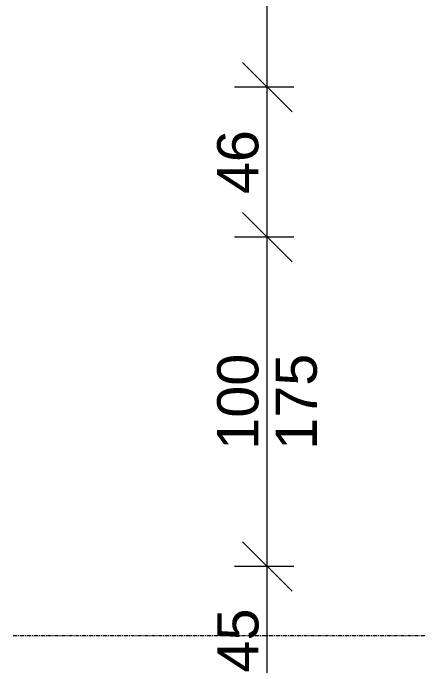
# Model space of a CAD drawing. Header units: centimetres. Extents: x -5566 to 5867, y -120 to 4683.
# Drawn here: x -5235 to -5110, y 3383.8 to 3582 of the extents above; entities that cross this region are included whole.
import ezdxf

# ---------------------------------------------------------------- set-up
doc = ezdxf.new("R2010")
doc.units = ezdxf.units.CM
doc.linetypes.add('Grid Line', pattern=[2.1, 1.2, -0.3, 0.3, -0.3])
doc.layers.add('A-ANNO-DIMS', color=211, linetype='Continuous', lineweight=5)
doc.layers.add('S-GRID', color=1, linetype='Continuous', lineweight=5)
doc.styles.add('Arial', font='arial.ttf', dxfattribs={"height": 12.5})
doc.dimstyles.new('200_100_2_5mm_Arial_cm___OpenHeight', dxfattribs={"dimscale": 30.48, "dimtxt": 12.753242, "dimasz": 0.492126, "dimexe": 0.328084, "dimexo": 0.0625, "dimgap": 0.082021, "dimtad": 1, "dimdec": 0, "dimzin": 0, "dimdsep": 46, "dimtxsty": 'Arial', "dimblk1": 'OBLIQUE', "dimblk2": 'OBLIQUE', "dimsah": 1, "dimcen": 0.09, "dimdle": 0.328084, "dimazin": 0, "dimtfac": 1, "dimtdec": 4, "dimtix": 1, "dimtmove": 0, "dimatfit": 3, "dimfxl": 0.328084, "dimfxlon": 1, "dimtvp": 1, "dimtolj": 1, "dimtzin": 0, "dimlwd": 18, "dimlwe": 18, "dimarcsym": 2})

# ---------------------------------------------------------------- blocks, each defined once
blk = doc.blocks.new('_Oblique')
at = {"color": 0, "linetype": 'ByBlock', "lineweight": -2}
blk.add_line((-0.5, -0.5), (0.5, 0.5), dxfattribs=at)
blk = doc.blocks.new('DIMBLOCK216-Level _9_00')
at = {"layer": 'A-ANNO-DIMS', "color": 0, "lineweight": 18, "transparency": 16777216}
for p, q in [((-5157.84, 3358.99), (-5157.84, 3423.99)), ((-5149.74, 3413.99), (-5167.84, 3413.99)), ((-5149.74, 3368.99), (-5167.84, 3368.99))]:
    blk.add_line(p, q, dxfattribs=at)
at = {"layer": 'Defpoints', "color": 0, "transparency": 16777216}
for p in [(-5157.84, 3413.99), (-5147.84, 3413.99), (-5147.84, 3368.99)]:
    blk.add_point(p, dxfattribs=at)
at = {"layer": 'A-ANNO-DIMS', "color": 0, "lineweight": 18, "transparency": 16777216, "xscale": 15, "yscale": 15, "zscale": 15}
for p, rotation in [((-5157.84, 3413.99), 90), ((-5157.84, 3368.99), 270)]:
    blk.add_blockref('_Oblique', p, dxfattribs=dict(at, rotation=rotation))
at = {"layer": 'A-ANNO-DIMS', "color": 0, "lineweight": 18, "transparency": 16777216, "insert": (-5166.7, 3391.49), "char_height": 12.5, "width": 23.0736, "attachment_point": 5, "rotation": 90, "style": 'Arial'}
blk.add_mtext('\\A1;45', dxfattribs=at)
blk = doc.blocks.new('DIMBLOCK217-Level _9_00')
at = {"layer": 'A-ANNO-DIMS', "color": 0, "lineweight": 18, "transparency": 16777216}
for p, q in [((-5157.84, 3403.99), (-5157.84, 3523.99)), ((-5149.74, 3513.99), (-5167.84, 3513.99)), ((-5149.74, 3413.99), (-5167.84, 3413.99))]:
    blk.add_line(p, q, dxfattribs=at)
at = {"layer": 'Defpoints', "color": 0, "transparency": 16777216}
for p in [(-5157.84, 3513.99), (-5147.84, 3513.99), (-5147.84, 3413.99)]:
    blk.add_point(p, dxfattribs=at)
at = {"layer": 'A-ANNO-DIMS', "color": 0, "lineweight": 18, "transparency": 16777216, "xscale": 15, "yscale": 15, "zscale": 15}
for p, rotation in [((-5157.84, 3513.99), 90), ((-5157.84, 3413.99), 270)]:
    blk.add_blockref('_Oblique', p, dxfattribs=dict(at, rotation=rotation))
at = {"layer": 'A-ANNO-DIMS', "color": 0, "lineweight": 18, "transparency": 16777216, "char_height": 12.5, "width": 34.6103, "attachment_point": 5, "rotation": 90, "style": 'Arial'}
for s, insert in [('\\A1;100', (-5166.72, 3463.99)), ('\\A1;175', (-5148.96, 3463.99))]:
    blk.add_mtext(s, dxfattribs=dict(at, insert=insert))
blk = doc.blocks.new('DIMBLOCK218-Level _9_00')
at = {"layer": 'A-ANNO-DIMS', "color": 0, "lineweight": 18, "transparency": 16777216}
for p, q in [((-5157.84, 3503.99), (-5157.84, 3569.49)), ((-5149.74, 3559.49), (-5167.84, 3559.49)), ((-5149.74, 3513.99), (-5167.84, 3513.99))]:
    blk.add_line(p, q, dxfattribs=at)
at = {"layer": 'Defpoints', "color": 0, "transparency": 16777216}
for p in [(-5157.84, 3559.49), (-5147.84, 3559.49), (-5147.84, 3513.99)]:
    blk.add_point(p, dxfattribs=at)
at = {"layer": 'A-ANNO-DIMS', "color": 0, "lineweight": 18, "transparency": 16777216, "xscale": 15, "yscale": 15, "zscale": 15}
for p, rotation in [((-5157.84, 3559.49), 90), ((-5157.84, 3513.99), 270)]:
    blk.add_blockref('_Oblique', p, dxfattribs=dict(at, rotation=rotation))
at = {"layer": 'A-ANNO-DIMS', "color": 0, "lineweight": 18, "transparency": 16777216, "insert": (-5166.72, 3536.74), "char_height": 12.5, "width": 23.0736, "attachment_point": 5, "rotation": 90, "style": 'Arial'}
blk.add_mtext('\\A1;46', dxfattribs=at)
blk = doc.blocks.new('DIMBLOCK219-Level _9_00')
at = {"layer": 'A-ANNO-DIMS', "color": 0, "lineweight": 18, "transparency": 16777216}
for p, q in [((-5157.84, 3549.49), (-5157.84, 3669.49)), ((-5149.74, 3659.49), (-5167.84, 3659.49)), ((-5149.74, 3559.49), (-5167.84, 3559.49))]:
    blk.add_line(p, q, dxfattribs=at)
at = {"layer": 'Defpoints', "color": 0, "transparency": 16777216}
for p in [(-5157.84, 3659.49), (-5147.84, 3659.49), (-5147.84, 3559.49)]:
    blk.add_point(p, dxfattribs=at)
at = {"layer": 'A-ANNO-DIMS', "color": 0, "lineweight": 18, "transparency": 16777216, "xscale": 15, "yscale": 15, "zscale": 15}
for p, rotation in [((-5157.84, 3659.49), 90), ((-5157.84, 3559.49), 270)]:
    blk.add_blockref('_Oblique', p, dxfattribs=dict(at, rotation=rotation))
at = {"layer": 'A-ANNO-DIMS', "color": 0, "lineweight": 18, "transparency": 16777216, "char_height": 12.5, "width": 34.6103, "attachment_point": 5, "rotation": 90, "style": 'Arial'}
for s, insert in [('\\A1;100', (-5166.72, 3609.49)), ('\\A1;175', (-5148.96, 3609.49))]:
    blk.add_mtext(s, dxfattribs=dict(at, insert=insert))

msp = doc.modelspace()

# ---------------------------------------------------------------- linework, layer by layer
at = {"layer": 'S-GRID', "linetype": 'Grid Line'}
msp.add_line((-5235, 3392.99), (-5110, 3392.99), dxfattribs=at)

# ---------------------------------------------------------------- dimensions: what is measured, and where the dimension line sits
at = {"layer": 'A-ANNO-DIMS', "lineweight": 18}
for base, p1, p2, picture, middle in [((-5157.84, 3659.49), (-5147.84, 3559.49), (-5147.84, 3659.49), 'DIMBLOCK219-Level _9_00', (-5157.84, 3609.49)), ((-5157.84, 3513.99), (-5147.84, 3413.99), (-5147.84, 3513.99), 'DIMBLOCK217-Level _9_00', (-5157.84, 3463.99))]:
    dim = msp.add_linear_dim(base=base, p1=p1, p2=p2, angle=270, text='<>\\X175', dimstyle='200_100_2_5mm_Arial_cm___OpenHeight', override={"dimpost": '<>', "dimfxl": 100}, dxfattribs=at)
    dim.commit()
    dim.dimension.update_dxf_attribs({"geometry": picture, "text_midpoint": middle})
for base, p1, p2, override, picture, middle in [((-5157.8390545, 3559.49172688), (-5147.8390545, 3513.99172688), (-5147.8390545, 3559.49172688), {"dimpost": '<>', "dimfxl": 45.5}, 'DIMBLOCK218-Level _9_00', (-5166.72121685, 3536.74172688)), ((-5157.84, 3413.99), (-5147.84, 3368.99), (-5147.84, 3413.99), {"dimpost": '<>', "dimfxl": 45}, 'DIMBLOCK216-Level _9_00', (-5166.7, 3391.49))]:
    dim = msp.add_linear_dim(base=base, p1=p1, p2=p2, angle=270, dimstyle='200_100_2_5mm_Arial_cm___OpenHeight', override=override, dxfattribs=at)
    dim.commit()
    dim.dimension.update_dxf_attribs({"geometry": picture, "text_midpoint": middle})

doc.saveas('drawing.dxf')
